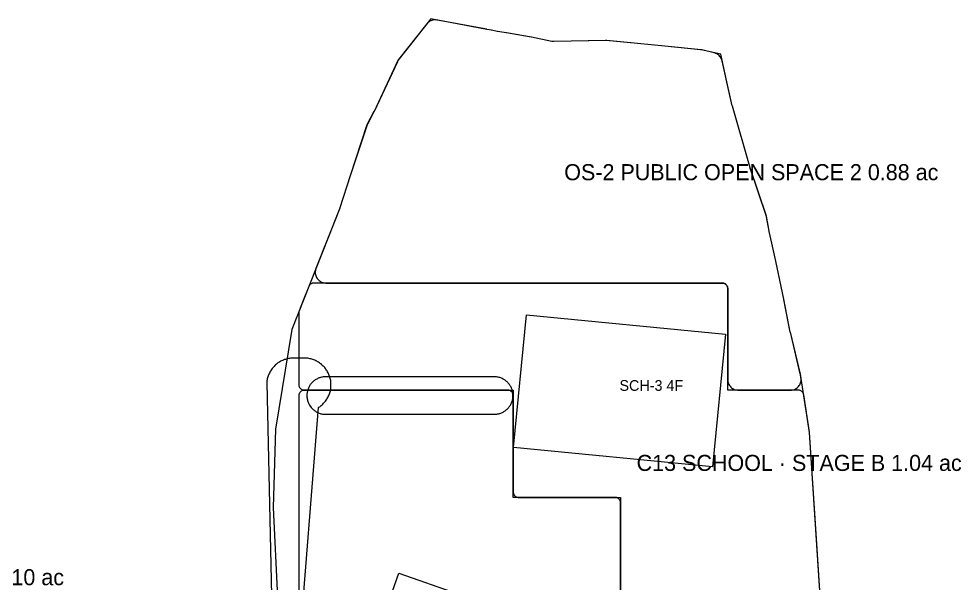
# Model space of a CAD drawing. Extents: x 32 to 940, y -21 to 684.
# Drawn here: x 707.8 to 883.5, y 414 to 519.3 of the extents above; entities that cross this region are included whole.
import ezdxf

# ---------------------------------------------------------------- set-up
doc = ezdxf.new("R2010")
doc.units = 0
for name, color, linetype, lineweight in [('BUILDING-SCHOOL', 5, 'Continuous', 0), ('GREEN-RC', 3, 'Continuous', 0), ('ROAD-PRIMARY', 1, 'Continuous', 0), ('ROAD-SECONDARY', 1, 'Continuous', 0), ('SITE-BOUNDARY', 7, 'Continuous', 0), ('TEXT-PLOT', 7, 'Continuous', 0), ('TEXT-ZONE', 7, 'Continuous', 0), ('ZONE-SCHOOL', 5, 'Continuous', 0)]:
    doc.layers.add(name, color=color, linetype=linetype, lineweight=lineweight)

msp = doc.modelspace()

# ---------------------------------------------------------------- linework, layer by layer
at = {"layer": 'BUILDING-SCHOOL'}
for points in [[(837.18, 435.68), (800.03, 439.3), (802.45, 464.07), (839.6, 460.45)], [(800.64, 408.15), (785.21, 364.22), (763.25, 371.93), (778.67, 415.86)]]:
    msp.add_lwpolyline(points, close=True, dxfattribs=at)
at = {"layer": 'GREEN-RC'}
msp.add_lwpolyline([(763.06, 471.97), (763.07, 471.78), (763.1, 471.59), (763.15, 471.4), (763.22, 471.22), (763.3, 471.04), (763.4, 470.87), (763.52, 470.72), (763.65, 470.58), (763.8, 470.45), (763.95, 470.33), (764.12, 470.23), (764.3, 470.15), (764.48, 470.08), (764.67, 470.04), (764.86, 470.01), (765.06, 470), (838.98, 470), (839.02, 470), (839.05, 470), (839.15, 469.99), (839.24, 469.97), (839.34, 469.94), (839.43, 469.9), (839.51, 469.86), (839.59, 469.8), (839.67, 469.74), (839.74, 469.67), (839.8, 469.6), (839.86, 469.51), (839.9, 469.43), (839.94, 469.34), (839.97, 469.24), (839.99, 469.15), (840, 469.05), (840, 469.02), (840, 468.98), (840, 452), (840.01, 451.8), (840.04, 451.61), (840.09, 451.42), (840.15, 451.23), (840.24, 451.06), (840.34, 450.89), (840.45, 450.73), (840.59, 450.59), (840.73, 450.45), (840.89, 450.34), (841.06, 450.24), (841.23, 450.15), (841.42, 450.09), (841.61, 450.04), (841.8, 450.01), (842, 450), (851.69, 450), (851.88, 450.01), (852.08, 450.04), (852.26, 450.08), (852.45, 450.15), (852.62, 450.23), (852.79, 450.33), (852.94, 450.44), (853.09, 450.57), (853.22, 450.71), (853.34, 450.86), (853.44, 451.02), (853.52, 451.2), (853.59, 451.38), (853.64, 451.56), (853.68, 451.75), (853.69, 451.95), (853.69, 452.14), (853.66, 452.33), (853.56, 452.94), (853.54, 453.07), (851.69, 460.82), (851.69, 460.82), (851.69, 460.83), (851.69, 460.83), (851.69, 460.84), (851.68, 460.85), (851.68, 460.85), (851.68, 460.86), (850.46, 466.95), (850.46, 466.97), (848.97, 474.06), (848.97, 474.06), (848.26, 477.42), (848.25, 477.46), (847.74, 479.64), (847.74, 479.65), (847.74, 479.66), (847.74, 479.66), (847.74, 479.67), (847.74, 479.68), (847.74, 479.68), (847.73, 479.69), (847.24, 482.34), (847.17, 482.61), (844.21, 491.47), (844.21, 491.48), (844.21, 491.49), (844.21, 491.49), (844.21, 491.5), (844.2, 491.51), (844.2, 491.51), (844.2, 491.52), (840.88, 503.02), (840.87, 503.03), (840.87, 503.04), (840.87, 503.05), (840.87, 503.05), (840.87, 503.06), (840.86, 503.06), (840.86, 503.07), (840.86, 503.07), (839.69, 508.08), (839.69, 508.08), (839.69, 508.09), (839.69, 508.09), (839.69, 508.1), (838.96, 511.46), (838.91, 511.64), (838.85, 511.82), (838.76, 511.98), (838.67, 512.15), (838.55, 512.3), (838.43, 512.44), (838.29, 512.57), (838.14, 512.68), (837.98, 512.78), (837.81, 512.86), (837.64, 512.93), (837.46, 512.98), (835.18, 513.51), (834.92, 513.55), (834.92, 513.55), (828.27, 514.18), (828.27, 514.18), (823.17, 514.68), (823.16, 514.68), (817.43, 515.25), (817.19, 515.26), (807.58, 515.05), (807.55, 515.05), (807.54, 515.05), (807.54, 515.05), (807.53, 515.05), (807.5, 515.06), (807.22, 515.11), (807.21, 515.11), (807.21, 515.11), (807.21, 515.11), (807.19, 515.11), (807.19, 515.11), (807.18, 515.11), (807.18, 515.11), (803.43, 515.88), (803.37, 515.89), (798.74, 516.7), (798.69, 516.71), (797.05, 516.95), (797.05, 516.95), (797.04, 516.95), (797.03, 516.95), (797.02, 516.95), (797.02, 516.96), (797.01, 516.96), (796.99, 516.96), (795.92, 517.19), (795.9, 517.19), (795.1, 517.35), (795.07, 517.36), (785.8, 519.09), (785.61, 519.11), (785.41, 519.12), (785.21, 519.11), (785.01, 519.08), (784.82, 519.03), (784.64, 518.96), (784.46, 518.87), (784.29, 518.76), (784.14, 518.64), (783.99, 518.51), (783.86, 518.36), (778.62, 511.7), (778.49, 511.51), (778.38, 511.31), (774.03, 502.02), (774.03, 502.01), (774.02, 502.01), (774.02, 502), (774.02, 502), (774.01, 501.99), (774.01, 501.99), (774.01, 501.98), (772.79, 499.65), (772.72, 499.5), (772.66, 499.35), (769.59, 490), (769.59, 489.99), (767.66, 484.05), (767.65, 484.02), (767.65, 484.01), (767.64, 483.99), (767.63, 483.97), (763.2, 472.73), (763.13, 472.55), (763.09, 472.36), (763.06, 472.17)], close=True, dxfattribs=at)
at = {"layer": 'ROAD-PRIMARY'}
msp.add_lwpolyline([(759.98, 400.6), (763.66, 446.77), (763.73, 446.81), (763.89, 446.92), (764.04, 447.03), (764.19, 447.15), (764.34, 447.28), (764.48, 447.41), (764.61, 447.55), (764.74, 447.69), (764.87, 447.83), (764.99, 447.98), (765.1, 448.14), (765.21, 448.3), (765.31, 448.46), (765.4, 448.63), (765.49, 448.8), (765.57, 448.98), (765.65, 449.15), (765.71, 449.33), (765.77, 449.52), (765.83, 449.7), (765.88, 449.89), (765.91, 450.07), (765.95, 450.26), (765.97, 450.46), (765.99, 450.65), (766, 450.84), (766, 451.03), (766, 451.22), (765.98, 451.42), (765.96, 451.61), (765.94, 451.8), (765.9, 451.99), (765.86, 452.18), (765.81, 452.36), (765.75, 452.55), (765.69, 452.73), (765.62, 452.91), (765.55, 453.08), (765.46, 453.25), (765.37, 453.43), (765.28, 453.59), (765.17, 453.75), (765.06, 453.91), (764.95, 454.07), (764.83, 454.22), (764.7, 454.36), (764.57, 454.5), (764.43, 454.64), (764.29, 454.76), (764.14, 454.89), (763.99, 455.01), (763.84, 455.12), (763.67, 455.23), (763.51, 455.32), (763.34, 455.42), (763.17, 455.5), (763, 455.58), (762.82, 455.66), (762.64, 455.72), (762.45, 455.78), (762.27, 455.84), (762.08, 455.88), (761.89, 455.92), (761.7, 455.95), (761.51, 455.97), (761.32, 455.99), (761.13, 456), (761, 456), (759, 456), (758.81, 456), (758.62, 455.99), (758.42, 455.97), (758.23, 455.94), (758.04, 455.91), (757.86, 455.87), (757.67, 455.82), (757.49, 455.76), (757.3, 455.7), (757.12, 455.63), (756.95, 455.56), (756.77, 455.48), (756.6, 455.39), (756.44, 455.29), (756.27, 455.19), (756.11, 455.08), (755.96, 454.97), (755.81, 454.85), (755.66, 454.72), (755.52, 454.59), (755.39, 454.45), (755.26, 454.31), (755.13, 454.17), (755.01, 454.02), (754.9, 453.86), (754.79, 453.7), (754.69, 453.54), (754.6, 453.37), (754.51, 453.2), (754.43, 453.02), (754.35, 452.85), (754.29, 452.67), (754.23, 452.48), (754.17, 452.3), (754.12, 452.11), (754.09, 451.93), (754.05, 451.74), (754.03, 451.54), (754.02, 451.4), (755, 406)], dxfattribs=at)
at = {"layer": 'ROAD-SECONDARY'}
msp.add_lwpolyline([(796.61, 445.5), (796.77, 445.51), (796.92, 445.53), (797.08, 445.56), (797.23, 445.59), (797.39, 445.63), (797.54, 445.67), (797.69, 445.72), (797.83, 445.78), (797.98, 445.85), (798.12, 445.92), (798.25, 446), (798.39, 446.08), (798.51, 446.17), (798.64, 446.27), (798.76, 446.37), (798.88, 446.48), (798.99, 446.59), (799.09, 446.7), (799.2, 446.82), (799.29, 446.95), (799.38, 447.08), (799.46, 447.21), (799.54, 447.35), (799.61, 447.49), (799.68, 447.63), (799.73, 447.78), (799.78, 447.93), (799.83, 448.08), (799.87, 448.23), (799.9, 448.39), (799.92, 448.54), (799.94, 448.7), (799.95, 448.86), (799.95, 449.01), (799.95, 449.17), (799.94, 449.33), (799.92, 449.49), (799.89, 449.64), (799.86, 449.8), (799.82, 449.95), (799.78, 450.1), (799.72, 450.25), (799.66, 450.39), (799.6, 450.54), (799.53, 450.68), (799.45, 450.81), (799.36, 450.95), (799.27, 451.07), (799.18, 451.2), (799.07, 451.32), (798.97, 451.44), (798.86, 451.55), (798.74, 451.65), (798.62, 451.75), (798.49, 451.85), (798.36, 451.94), (798.23, 452.02), (798.09, 452.09), (797.95, 452.17), (797.8, 452.23), (797.66, 452.29), (797.51, 452.34), (797.36, 452.38), (797.2, 452.42), (797.05, 452.45), (796.89, 452.47), (796.74, 452.49), (796.58, 452.5), (796.45, 452.5), (765, 452.5), (764.84, 452.5), (764.68, 452.49), (764.53, 452.47), (764.37, 452.44), (764.22, 452.41), (764.07, 452.37), (763.92, 452.33), (763.77, 452.28), (763.62, 452.22), (763.48, 452.15), (763.34, 452.08), (763.2, 452), (763.07, 451.92), (762.94, 451.83), (762.81, 451.73), (762.69, 451.63), (762.58, 451.52), (762.47, 451.41), (762.36, 451.3), (762.26, 451.18), (762.16, 451.05), (762.07, 450.92), (761.99, 450.79), (761.91, 450.65), (761.84, 450.51), (761.78, 450.37), (761.72, 450.22), (761.67, 450.07), (761.62, 449.92), (761.59, 449.77), (761.55, 449.61), (761.53, 449.46), (761.51, 449.3), (761.5, 449.14), (761.5, 448.99), (761.5, 448.83), (761.52, 448.67), (761.53, 448.51), (761.56, 448.36), (761.59, 448.2), (761.63, 448.05), (761.68, 447.9), (761.73, 447.75), (761.79, 447.61), (761.86, 447.46), (761.93, 447.32), (762.01, 447.19), (762.09, 447.05), (762.18, 446.93), (762.28, 446.8), (762.38, 446.68), (762.49, 446.56), (762.6, 446.45), (762.72, 446.35), (762.84, 446.25), (762.96, 446.15), (763.09, 446.06), (763.23, 445.98), (763.36, 445.91), (763.5, 445.83), (763.65, 445.77), (763.8, 445.71), (763.95, 445.66), (764.1, 445.62), (764.25, 445.58), (764.4, 445.55), (764.56, 445.53), (764.72, 445.51), (764.87, 445.5), (765, 445.5), (796.45, 445.5)], close=True, dxfattribs=at)
at = {"layer": 'SITE-BOUNDARY'}
msp.add_lwpolyline([(857.6, 405.86), (855.25, 442.12), (853.96, 450.56), (853.55, 453.01), (851.69, 460.82), (851.69, 460.84), (851.68, 460.85), (850.46, 466.96), (848.97, 474.06), (848.26, 477.44), (847.74, 479.65), (847.74, 479.67), (847.74, 479.68), (847.22, 482.48), (844.21, 491.48), (844.21, 491.5), (844.2, 491.51), (840.87, 503.03), (840.87, 503.05), (840.86, 503.06), (839.69, 508.09), (839.69, 508.09), (838.69, 512.7), (835.05, 513.54), (828.27, 514.18), (828.27, 514.18), (823.17, 514.68), (817.31, 515.27), (807.55, 515.05), (807.54, 515.05), (807.54, 515.05), (807.53, 515.05), (807.21, 515.11), (807.2, 515.11), (807.18, 515.11), (803.4, 515.89), (798.71, 516.71), (797.04, 516.95), (797.02, 516.95), (797.01, 516.96), (795.91, 517.19), (795.08, 517.35), (784.61, 519.31), (778.48, 511.52), (774.03, 502.01), (774.02, 502), (774.01, 501.99), (772.71, 499.5), (769.59, 490), (767.65, 484.02), (767.65, 484.01), (767.64, 483.99), (758.68, 461.3), (755.63, 442.71), (755.2, 428.11), (756.01, 411.32)], dxfattribs=at)
at = {"layer": 'ZONE-SCHOOL'}
for points in [[(857.6, 405.86), (856.54, 422.27), (855.25, 442.08), (855.24, 442.16), (854.18, 449.15), (854.16, 449.25), (854.13, 449.35), (854.09, 449.44), (854.04, 449.53), (853.98, 449.61), (853.91, 449.69), (853.84, 449.76), (853.76, 449.82), (853.67, 449.87), (853.58, 449.92), (853.49, 449.95), (853.39, 449.98), (853.29, 449.99), (853.19, 450), (840.02, 450), (840, 450), (840, 450.02), (840, 469), (840, 469.1), (839.98, 469.2), (839.96, 469.29), (839.92, 469.38), (839.88, 469.47), (839.83, 469.56), (839.77, 469.63), (839.71, 469.71), (839.63, 469.77), (839.56, 469.83), (839.47, 469.88), (839.38, 469.92), (839.29, 469.96), (839.2, 469.98), (839.1, 470), (839, 470), (762.8, 470), (762.7, 470), (762.6, 469.98), (762.5, 469.96), (762.41, 469.92), (762.32, 469.88), (762.24, 469.83), (762.16, 469.77), (762.08, 469.7), (762.02, 469.62), (761.96, 469.54), (761.91, 469.46), (761.87, 469.37), (760.84, 466.76), (760.07, 464.81), (760.04, 464.72), (760.02, 464.63), (760, 464.54), (760, 464.44), (760, 451), (760, 450.9), (760.02, 450.8), (760.04, 450.71), (760.08, 450.62), (760.12, 450.53), (760.17, 450.44), (760.23, 450.37), (760.29, 450.29), (760.37, 450.23), (760.44, 450.17), (760.53, 450.12), (760.62, 450.08), (760.71, 450.04), (760.8, 450.02), (760.9, 450), (761, 450), (799.98, 450), (800, 450), (800, 449.98), (800, 431), (800, 430.9), (800.02, 430.8), (800.04, 430.71), (800.08, 430.62), (800.12, 430.53), (800.17, 430.44), (800.23, 430.37), (800.29, 430.29), (800.37, 430.23), (800.44, 430.17), (800.53, 430.12), (800.62, 430.08), (800.71, 430.04), (800.8, 430.02), (800.9, 430), (801, 430), (819.98, 430), (820, 430), (820, 429.98), (820, 411)], [(820, 410.02), (820, 429), (820, 429.1), (819.98, 429.2), (819.96, 429.29), (819.92, 429.38), (819.88, 429.47), (819.83, 429.56), (819.77, 429.63), (819.71, 429.71), (819.63, 429.77), (819.56, 429.83), (819.47, 429.88), (819.38, 429.92), (819.29, 429.96), (819.2, 429.98), (819.1, 430), (819, 430), (800.02, 430), (800, 430), (800, 430.02), (800, 449), (800, 449.1), (799.98, 449.2), (799.96, 449.29), (799.92, 449.38), (799.88, 449.47), (799.83, 449.56), (799.77, 449.63), (799.71, 449.71), (799.63, 449.77), (799.56, 449.83), (799.47, 449.88), (799.38, 449.92), (799.29, 449.96), (799.2, 449.98), (799.1, 450), (799, 450), (761, 450), (760.9, 450), (760.8, 449.98), (760.71, 449.96), (760.62, 449.92), (760.53, 449.88), (760.44, 449.83), (760.37, 449.77), (760.29, 449.71), (760.23, 449.63), (760.17, 449.56), (760.12, 449.47), (760.08, 449.38), (760.04, 449.29), (760.02, 449.2), (760, 449.1), (760, 449), (760, 410.02)]]:
    msp.add_lwpolyline(points, dxfattribs=at)

# ---------------------------------------------------------------- texts
at = {"layer": 'TEXT-PLOT'}
msp.add_text('SCH-3 4F', height=2, dxfattribs=at).set_placement((819.81, 449.88))
at = {"layer": 'TEXT-ZONE'}
for s, p in [('OS-2 PUBLIC OPEN SPACE 2 0.88 ac', (809.51, 489.19)), ('C13 SCHOOL · STAGE B 1.04 ac', (823.01, 434.93)), ('OS-21 LANDSCAPE 21 0.10 ac', (659.34, 413.6))]:
    msp.add_text(s, height=3, dxfattribs=at).set_placement(p)

doc.saveas('drawing.dxf')
